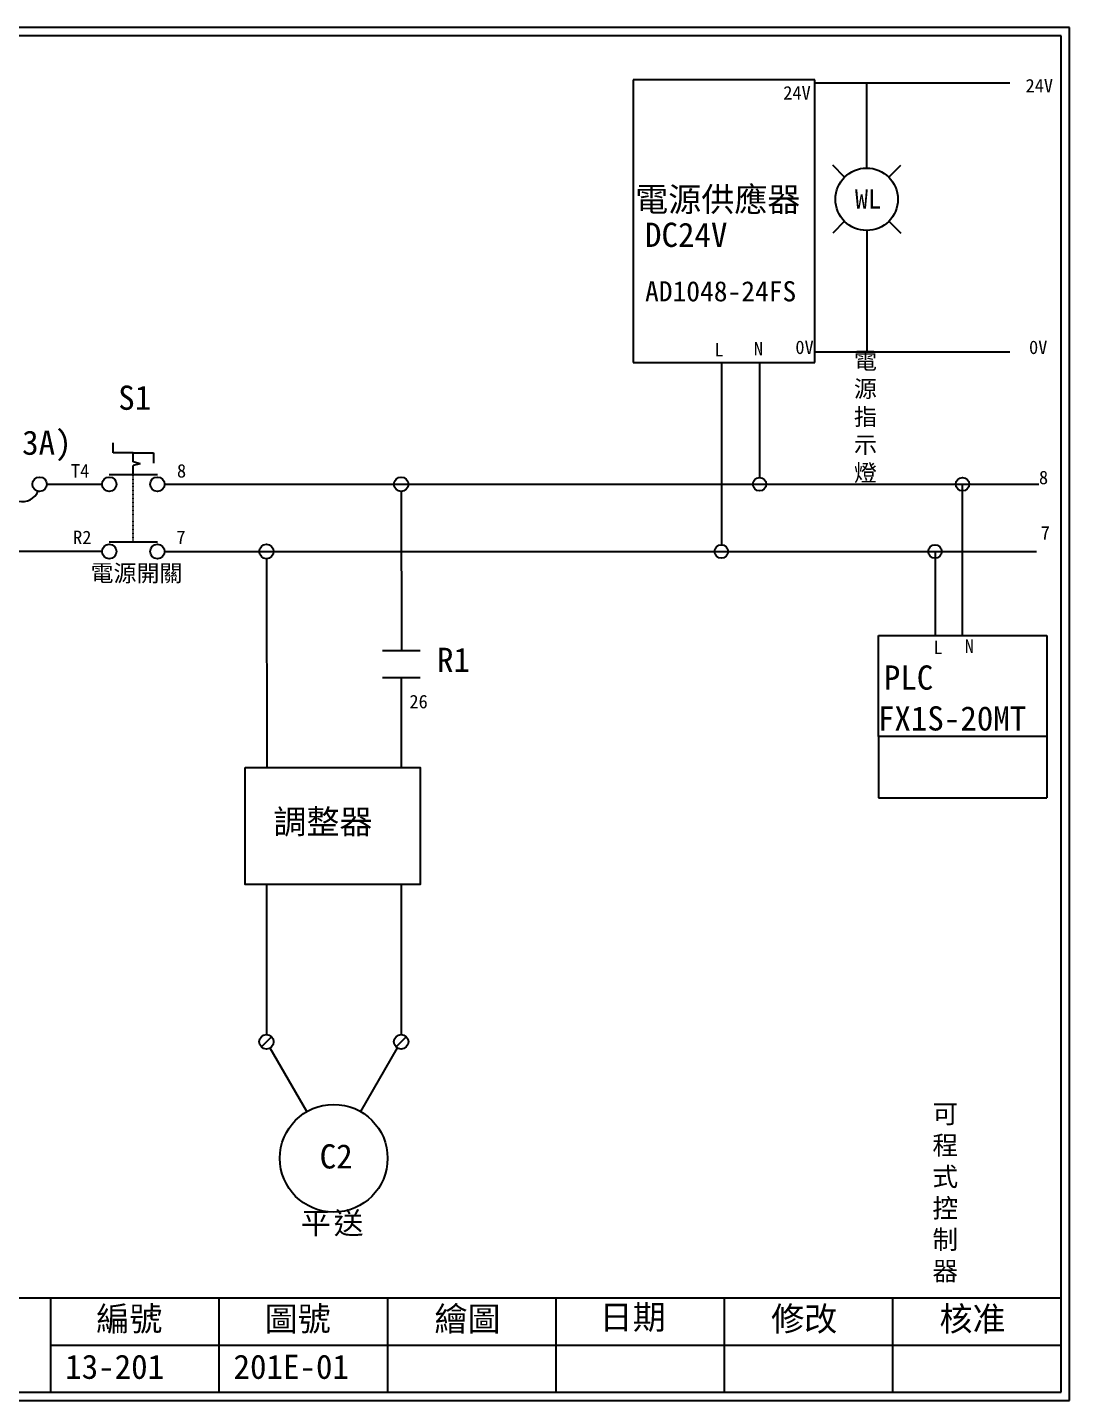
# Model space of a CAD drawing. Extents: x 10 to 297, y 3 to 207.
# Drawn here: x 142.3 to 297, y 3 to 207 of the extents above; entities that cross this region are included whole.
import ezdxf
from ezdxf.enums import TextEntityAlignment as Align

# ---------------------------------------------------------------- set-up
doc = ezdxf.new("R2010")
doc.units = 0
doc.linetypes.add('DASHED', pattern=[0.2, 0.1, -0.1])
doc.layers.get('0').update_dxf_attribs({"linetype": 'CONTINUOUS'})
for name, color, linetype in [('7', 7, 'CONTINUOUS'), ('圖框層', 7, 'CONTINUOUS'), ('標尺寸層', 3, 'CONTINUOUS')]:
    doc.layers.add(name, color=color, linetype=linetype)
doc.styles.add('CNS', font='romanc.shx', dxfattribs={"bigfont": 'chineset.shx'})
doc.styles.add('STSL', font='KAIU.TTF')
doc.styles.add('標楷體', font='KAIU.TTF')

# ---------------------------------------------------------------- blocks, each defined once
blk = doc.blocks.new('FUSE')
at = {"color": 7}
for p, q in [((0, 0), (2.14, 0)), ((14.64, 0), (16.78, 0))]:
    blk.add_line(p, q, dxfattribs=at)
for centre in [(3.21, 0), (13.56, 0)]:
    blk.add_circle(centre, 1.07)
for centre, start, end in [((5.8, 0), 0, 156.116), ((10.98, 0), 180, 336.116)]:
    blk.add_arc(centre, 2.59, start, end, dxfattribs=at)

msp = doc.modelspace()

# ---------------------------------------------------------------- linework, layer by layer
for p, q in [((259.19, 199.2), (232.19, 199.2)), ((232.19, 199.2), (232.19, 157.2)), ((259.19, 157.2), (259.19, 199.2)), ((288.16, 198.67), (259.19, 198.67)), ((266.88, 189.99), (266.88, 198.67)), ((266.88, 186.09), (266.88, 189.99)), ((263.6, 184.73), (261.83, 186.5)), ((270.16, 184.73), (271.93, 186.5)), ((263.6, 178.17), (261.83, 176.4)), ((270.16, 178.17), (271.93, 176.4)), ((266.88, 176.81), (266.88, 172.86)), ((266.88, 172.86), (266.88, 158.72)), ((232.19, 157.2), (255.19, 157.2)), ((245.3, 157.2), (245.3, 130.12)), ((250.97, 157.2), (250.97, 140.12)), ((255.19, 157.2), (259.19, 157.2)), ((288.16, 158.72), (259.19, 158.72)), ((154.98, 143.77), (154.98, 145.27)), ((157.98, 143.77), (154.98, 143.77)), ((157.98, 143.77), (160.98, 143.77)), ((160.98, 143.77), (160.98, 142.27)), ((158.98, 142.16), (157.98, 142.43)), ((158.98, 142.16), (157.98, 141.89)), ((145.13, 139.12), (153.34, 139.12)), ((147.27, 139.12), (153.34, 139.12)), ((162.62, 139.12), (292.46, 139.12)), ((281.11, 116.64), (281.11, 139.12)), ((197.77, 138.05), (197.79, 114.4)), ((153.34, 129.12), (22.17, 129.12)), ((162.62, 129.12), (292.09, 129.12)), ((177.78, 128.05), (177.79, 97.03)), ((268.61, 116.64), (293.61, 116.64)), ((268.61, 101.64), (268.61, 116.64)), ((293.61, 116.64), (293.61, 101.64)), ((197.73, 110.42), (197.73, 104.56)), ((197.73, 104.56), (197.73, 97.03)), ((293.61, 101.64), (268.61, 101.64)), ((177.74, 79.65), (177.75, 57.36)), ((197.74, 79.65), (197.75, 57.36)), ((178.51, 57.05), (176.99, 55.53)), ((183.74, 45.92), (178.29, 55.36)), ((191.74, 45.92), (197.2, 55.37)), ((198.51, 57.05), (196.99, 55.53))]:
    msp.add_line(p, q)
for centre, radius in [((266.88, 181.45), 4.64), ((197.75, 139.12), 1.07), ((250.97, 139.12), 1), ((177.75, 129.12), 1.07), ((245.3, 129.12), 1), ((177.75, 56.29), 1.07), ((197.75, 56.29), 1.07), ((187.74, 38.99), 8)]:
    msp.add_circle(centre, radius)
at = {"layer": '7'}
for p, q in [((157.98, 142.43), (157.98, 143.77)), ((157.98, 140.55), (157.98, 141.89)), ((154.41, 140.55), (161.55, 140.55)), ((154.41, 130.55), (161.55, 130.55))]:
    msp.add_line(p, q, dxfattribs=at)
at = {"layer": '7', "linetype": 'DASHED'}
msp.add_line((157.98, 130.55), (157.98, 140.55), dxfattribs=at)
at = {"layer": '7'}
for centre in [(154.41, 139.12), (161.55, 139.12), (154.41, 129.12), (161.55, 129.12)]:
    msp.add_circle(centre, 1.07, dxfattribs=at)
at = {"layer": '圖框層', "color": 7}
for p, q in [((297, 206.97), (10, 206.97)), ((297, 3), (297, 206.97)), ((295.75, 205.72), (11.25, 205.72)), ((295.75, 4.25), (295.75, 205.72)), ((11.25, 18.25), (295.75, 18.25)), ((145.75, 4.25), (145.75, 18.25)), ((170.75, 4.25), (170.75, 18.25)), ((195.75, 4.25), (195.75, 18.25)), ((220.75, 4.25), (220.75, 18.25)), ((245.75, 4.25), (245.75, 18.25)), ((270.75, 4.25), (270.75, 18.25)), ((145.75, 11.25), (295.75, 11.25)), ((11.25, 4.25), (295.75, 4.25)), ((10, 3), (297, 3))]:
    msp.add_line(p, q, dxfattribs=at)
at = {"layer": '標尺寸層', "color": 7}
for p, q in [((277.03, 129.15), (277.03, 116.64)), ((195, 114.4), (200.57, 114.4)), ((195, 110.42), (200.57, 110.42)), ((268.61, 101.64), (268.61, 92.55)), ((293.61, 101.64), (293.61, 92.55)), ((268.61, 92.55), (293.61, 92.55))]:
    msp.add_line(p, q, dxfattribs=at)
msp.add_lwpolyline([(174.59, 97.03), (200.58, 97.03), (200.58, 79.65), (174.59, 79.65)], close=True, dxfattribs=at)
for centre in [(281.11, 139.12), (277.03, 129.12)]:
    msp.add_circle(centre, 1, dxfattribs=at)

# ---------------------------------------------------------------- block references
at = {"color": 7}
msp.add_blockref('FUSE', (130.5, 139.12), dxfattribs=at)

# ---------------------------------------------------------------- texts
msp.add_text('WL', height=2.856, dxfattribs=at).set_placement((267.08, 181.5), align=Align.MIDDLE_CENTER)
at = {"color": 0, "insert": (187.74, 30.99), "char_height": 3.25, "width": 24.1454, "attachment_point": 2, "style": '標楷體'}
msp.add_mtext('{\\T1.1;平送}', dxfattribs=at)
at = {"layer": '圖框層', "color": 4, "style": 'STSL'}
for s, height, p in [('24V', 2, (254.49, 196.26)), ('24V', 2, (290.47, 197.32)), ('電源供應器', 3.6, (232.5, 179.63)), ('DC24V', 3.6, (233.96, 174.37)), ('AD1048-24FS', 3, (233.97, 166.28)), ('L', 2, (244.26, 158.11)), ('N', 2, (250.12, 158.26)), ('0V', 2, (256.29, 158.46)), ('0V', 2, (290.99, 158.46)), ('S1', 3.6, (155.74, 150.17)), ('F2(3A)', 3.6, (134.12, 143.49)), ('T4', 2, (148.72, 140.11)), ('8', 2, (164.46, 140.11)), ('8', 2, (292.46, 139.12)), ('7', 2, (292.73, 130.9)), ('R2', 2, (149.04, 130.22)), ('7', 2, (164.37, 130.22)), ('R1', 3.6, (203.08, 111.23)), ('L', 2, (276.8, 113.88)), ('N', 2, (281.44, 114.06)), ('PLC', 3.6, (269.42, 108.6)), ('26', 2, (198.98, 105.83)), ('FX1S-20MT', 3.6, (268.54, 102.53)), ('調整器', 3.6, (178.77, 87.18)), ('C2', 3.6, (185.65, 37.47)), ('編號', 3.6, (152.47, 13.34)), ('圖號', 3.6, (177.47, 13.34)), ('繪圖', 3.6, (202.69, 13.34)), ('日期', 3.6, (227.22, 13.59)), ('修改', 3.6, (252.69, 13.34)), ('核准', 3.6, (277.69, 13.34)), ('13-201', 3.6, (147.86, 6.22)), ('201E-01', 3.6, (172.86, 6.22))]:
    msp.add_text(s, height=height, dxfattribs=at).set_placement(p)
at = {"layer": '標尺寸層', "color": 7, "attachment_point": 1, "style": 'CNS'}
for s, insert, char_height, width in [('{\\fDFKai-SB|b0|i0|c136|p65;電\\P源指示燈}', (264.99, 158.72), 2.5, 4.1392), ('{\\fDFKai-SB|b0|i0|c136|p65;電源開關}', (151.63, 127.16), 2.5, 14.0847), ('{\\fDFKai-SB|b0|i0|c136|p65;可程式控制器}', (276.64, 46.99), 2.8, 5.4243)]:
    msp.add_mtext(s, dxfattribs=dict(at, insert=insert, char_height=char_height, width=width))

doc.saveas('drawing.dxf')
